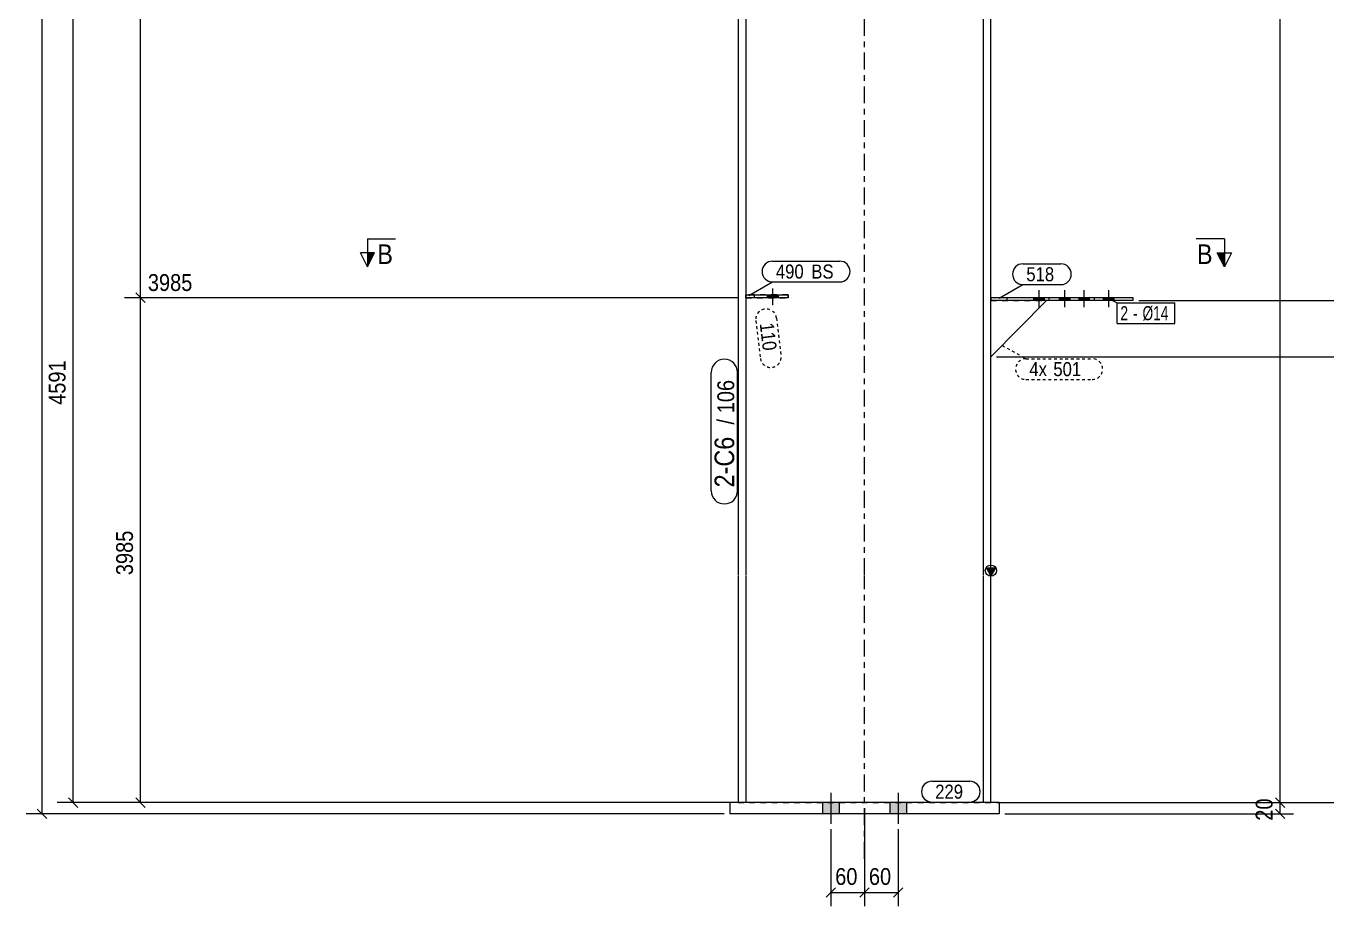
# Model space of a CAD drawing. Header units: millimetres. Extents: x 2 to 579, y 1 to 825.
# Drawn here: x 129.2 to 360.7, y 148.3 to 304.9 of the extents above; entities that cross this region are included whole.
import ezdxf

# ---------------------------------------------------------------- set-up
doc = ezdxf.new("R2010")
doc.units = ezdxf.units.MM
for name, pattern in [('XKITLINE00', [0]), ('XKITLINE01', [4, 1, -1, 1, -1]), ('XKITLINE02', [4, 2, -2]), ('XKITLINE03', [6, 3, -1, 1, -1]), ('XKITLINE04', [3, 0.5, -0.5, 0.5, -0.5, 0.5, -0.5])]:
    doc.linetypes.add(name, pattern=pattern)
for name, color, linetype, lineweight in [('Bolt', 3, 'Continuous', 0), ('BoltMark', 7, 'Continuous', 0), ('Dimensions', 7, 'Continuous', 0), ('Part', 2, 'Continuous', 0), ('PartMark', 7, 'Continuous', 0), ('Section', 6, 'Continuous', 0)]:
    doc.layers.add(name, color=color, linetype=linetype, lineweight=lineweight)
doc.styles.add('ARIAL', font='ARIAL.TTF')
doc.styles.add('ARIAL_NARROW', font='ARIALN.TTF')

# ---------------------------------------------------------------- blocks, each defined once
blk = doc.blocks.new('*A15')
at = {"layer": 'Bolt'}
for points in [[(274.03, 166.66), (274.03, 164.66), (271.03, 164.66), (271.03, 166.66)], [(274.03, 166.66), (274.03, 164.66), (271.03, 164.66), (271.03, 166.66)], [(286.03, 166.66), (286.03, 164.66), (283.03, 164.66), (283.03, 166.66)], [(286.03, 166.66), (286.03, 164.66), (283.03, 164.66), (283.03, 166.66)]]:
    blk.add_hatch(color=3, dxfattribs=at).paths.add_polyline_path(points, flags=17)
at = {"layer": 'Bolt', "color": 3, "linetype": 'XKITLINE00', "lineweight": 0}
for p, q in [((271.03, 166.66), (271.03, 164.66)), ((271.03, 166.66), (271.03, 164.66)), ((272.53, 168.41), (272.53, 162.91)), ((272.53, 168.41), (272.53, 162.91)), ((274.03, 166.66), (274.03, 164.66)), ((274.03, 166.66), (274.03, 164.66)), ((283.03, 166.66), (283.03, 164.66)), ((283.03, 166.66), (283.03, 164.66)), ((284.53, 168.41), (284.53, 162.91)), ((284.53, 168.41), (284.53, 162.91)), ((286.03, 166.66), (286.03, 164.66)), ((286.03, 166.66), (286.03, 164.66))]:
    blk.add_line(p, q, dxfattribs=at)
blk = doc.blocks.new('*A16')
at = {"layer": 'Bolt', "color": 3, "linetype": 'XKITLINE02', "lineweight": 0}
for p, q in [((261.25, 256.52), (261.25, 257.02)), ((262.23, 255.17), (262.23, 258.17)), ((263.21, 256.52), (263.21, 257.02))]:
    blk.add_line(p, q, dxfattribs=at)
blk = doc.blocks.new('*A17')
at = {"layer": 'Bolt'}
blk.add_hatch(color=3, dxfattribs=at).paths.add_polyline_path([(261.25, 256.52), (261.25, 257.02), (263.21, 257.02), (263.21, 256.52)], flags=17)
at = {"layer": 'Bolt', "color": 3, "linetype": 'XKITLINE00', "lineweight": 0}
for p, q in [((261.25, 256.52), (261.25, 257.02)), ((262.23, 255.17), (262.23, 258.17)), ((263.21, 256.52), (263.21, 257.02))]:
    blk.add_line(p, q, dxfattribs=at)
blk = doc.blocks.new('*A18')
at = {"layer": 'Bolt'}
for points in [[(310.5, 256.52), (310.5, 256.02), (308.62, 256.02), (308.62, 256.52)], [(318.55, 256.52), (318.55, 256.02), (316.67, 256.02), (316.67, 256.52)]]:
    blk.add_hatch(color=3, dxfattribs=at).paths.add_polyline_path(points, flags=17)
at = {"layer": 'Bolt', "color": 3, "linetype": 'XKITLINE00', "lineweight": 0}
for p, q in [((309.56, 257.86), (309.56, 254.86)), ((317.61, 257.86), (317.61, 254.86)), ((308.62, 256.52), (308.62, 256.02)), ((310.5, 256.52), (310.5, 256.02)), ((316.67, 256.52), (316.67, 256.02)), ((318.55, 256.52), (318.55, 256.02))]:
    blk.add_line(p, q, dxfattribs=at)
blk = doc.blocks.new('*A30')
at = {"layer": 'Part'}
blk.add_hatch(color=2, dxfattribs=at).paths.add_polyline_path([(300.23, 208.45), (301.83, 208.45), (301.03, 207.05)], flags=17)
at = {"layer": 'Part', "color": 2, "linetype": 'XKITLINE00', "lineweight": 0}
for p, q in [((256.03, 426.38), (256.03, 207.14)), ((257.43, 426.38), (257.43, 207.14)), ((299.63, 426.38), (299.63, 207.14)), ((301.03, 207.14), (301.03, 426.38)), ((301.03, 207.05), (300.23, 208.45)), ((300.23, 208.45), (301.83, 208.45)), ((301.83, 208.45), (301.03, 207.05)), ((256.03, 207.04), (256.03, 166.66)), ((257.43, 207.04), (257.43, 166.66)), ((299.63, 207.04), (299.63, 166.66)), ((301.03, 166.66), (301.03, 207.04))]:
    blk.add_line(p, q, dxfattribs=at)
at = {"layer": 'Part', "color": 7, "linetype": 'XKITLINE03', "lineweight": 0}
for p, q in [((278.53, 207.14), (278.53, 426.38)), ((278.53, 156.66), (278.53, 207.04))]:
    blk.add_line(p, q, dxfattribs=at)
at = {"layer": 'Part', "color": 7, "linetype": 'XKITLINE01', "lineweight": 0}
blk.add_line((256.03, 166.66), (301.03, 166.66), dxfattribs=at)
at = {"layer": 'Part', "color": 2, "linetype": 'XKITLINE00', "lineweight": 0}
blk.add_circle((301.03, 207.95), 1, dxfattribs=at)
blk = doc.blocks.new('*A31')
at = {"layer": 'Part', "color": 2, "linetype": 'XKITLINE00', "lineweight": 0}
for p, q in [((302.53, 166.66), (254.53, 166.66)), ((254.53, 166.66), (254.53, 164.66)), ((302.53, 166.66), (302.53, 164.66)), ((302.53, 164.66), (254.53, 164.66))]:
    blk.add_line(p, q, dxfattribs=at)
blk = doc.blocks.new('*A41')
at = {"layer": 'Part', "color": 7, "linetype": 'XKITLINE01', "lineweight": 0}
for p, q in [((264.93, 257.02), (257.43, 257.02)), ((257.43, 257.02), (257.43, 256.52)), ((258.93, 256.52), (258.93, 257.02)), ((264.93, 256.52), (264.93, 257.02)), ((257.43, 256.52), (264.93, 256.52))]:
    blk.add_line(p, q, dxfattribs=at)
blk = doc.blocks.new('*A42')
at = {"layer": 'Part', "color": 2, "linetype": 'XKITLINE00', "lineweight": 0}
for p, q in [((257.43, 257.02), (264.93, 257.02)), ((264.93, 257.02), (264.93, 256.52)), ((264.93, 256.52), (257.43, 256.52))]:
    blk.add_line(p, q, dxfattribs=at)
at = {"layer": 'Part', "color": 7, "linetype": 'XKITLINE01', "lineweight": 0}
for p, q in [((257.43, 256.52), (257.43, 257.02)), ((258.93, 256.52), (258.93, 257.02))]:
    blk.add_line(p, q, dxfattribs=at)
blk = doc.blocks.new('*A43')
at = {"layer": 'Part', "color": 2, "linetype": 'XKITLINE00', "lineweight": 0}
blk.add_line((310.93, 256.03), (301.03, 246.02), dxfattribs=at)
at = {"layer": 'Part', "color": 7, "linetype": 'XKITLINE01', "lineweight": 0}
for p, q in [((301.03, 256.02), (310.93, 256.03)), ((301.03, 246.02), (301.03, 256.02))]:
    blk.add_line(p, q, dxfattribs=at)
blk = doc.blocks.new('*A44')
at = {"layer": 'Part', "color": 2, "linetype": 'XKITLINE00', "lineweight": 0}
for p, q in [((326.37, 256.52), (301.03, 256.52)), ((326.37, 256.02), (301.03, 256.02)), ((303.91, 256.02), (303.91, 256.52)), ((319.46, 256.02), (319.46, 256.52)), ((326.37, 256.02), (326.37, 256.52))]:
    blk.add_line(p, q, dxfattribs=at)
at = {"layer": 'Part', "color": 7, "linetype": 'XKITLINE01', "lineweight": 0}
for p, q in [((301.03, 256.52), (301.03, 256.02)), ((301.03, 256.02), (301.03, 256.52)), ((311.42, 256.02), (311.42, 256.52))]:
    blk.add_line(p, q, dxfattribs=at)
blk = doc.blocks.new('*A56')
at = {"layer": 'Bolt'}
for points in [[(315.06, 256.52), (315.06, 256.02), (313.16, 256.02), (313.16, 256.52)], [(322.95, 256.52), (322.95, 256.02), (321.05, 256.02), (321.05, 256.52)]]:
    blk.add_hatch(color=3, dxfattribs=at).paths.add_polyline_path(points, flags=17)
at = {"layer": 'Bolt', "color": 3, "linetype": 'XKITLINE00', "lineweight": 0}
for p, q in [((314.11, 257.86), (314.11, 254.86)), ((322, 257.86), (322, 254.86)), ((313.16, 256.52), (313.16, 256.02)), ((315.06, 256.52), (315.06, 256.02)), ((321.05, 256.52), (321.05, 256.02)), ((322.95, 256.52), (322.95, 256.02))]:
    blk.add_line(p, q, dxfattribs=at)
blk = doc.blocks.new('*A185')
at = {"layer": 'Dimensions', "color": 7, "linetype": 'XKITLINE00', "lineweight": 0}
for p, q in [((132.09, 164.66), (132.09, 690.38)), ((253.53, 164.66), (129.24, 164.66)), ((131.24, 165.51), (132.93, 163.82))]:
    blk.add_line(p, q, dxfattribs=at)
at = {"layer": 'Dimensions', "color": 3}
blk.add_point((132.09, 164.66), dxfattribs=at)
blk = doc.blocks.new('*A186')
at = {"layer": 'Dimensions', "color": 7, "linetype": 'XKITLINE00', "lineweight": 0}
for p, q in [((302.03, 166.66), (354.93, 166.66)), ((351.68, 167.51), (353.38, 165.82)), ((352.53, 164.66), (352.53, 166.66)), ((303.53, 164.66), (354.93, 164.66)), ((351.68, 165.51), (353.38, 163.82))]:
    blk.add_line(p, q, dxfattribs=at)
at = {"layer": 'Dimensions', "color": 3}
for p in [(352.53, 166.66), (352.53, 164.66)]:
    blk.add_point(p, dxfattribs=at)
at = {"layer": 'Dimensions', "color": 3, "style": 'ARIAL', "width": 0.85}
blk.add_text('20', height=3, rotation=90.0002, dxfattribs=at).set_placement((351.18, 163.44))
blk = doc.blocks.new('*A187')
at = {"layer": 'Dimensions', "color": 7, "linetype": 'XKITLINE00', "lineweight": 0}
for p, q in [((278.53, 165.66), (278.53, 148.26)), ((272.53, 161.91), (272.53, 148.26)), ((273.38, 151.51), (271.68, 149.82)), ((272.53, 150.66), (278.53, 150.66)), ((279.38, 151.51), (277.68, 149.82))]:
    blk.add_line(p, q, dxfattribs=at)
at = {"layer": 'Dimensions', "color": 3}
for p in [(272.53, 150.66), (278.53, 150.66)]:
    blk.add_point(p, dxfattribs=at)
at = {"layer": 'Dimensions', "color": 3, "style": 'ARIAL', "width": 0.85}
blk.add_text('60', height=3, dxfattribs=at).set_placement((273.31, 152.01))
blk = doc.blocks.new('*A188')
at = {"layer": 'Dimensions', "color": 7, "linetype": 'XKITLINE00', "lineweight": 0}
for p, q in [((278.53, 165.66), (278.53, 148.26)), ((284.53, 161.91), (284.53, 148.26)), ((279.38, 151.51), (277.68, 149.82)), ((278.53, 150.66), (284.53, 150.66)), ((285.38, 151.51), (283.68, 149.82))]:
    blk.add_line(p, q, dxfattribs=at)
at = {"layer": 'Dimensions', "color": 3}
for p in [(278.53, 150.66), (284.53, 150.66)]:
    blk.add_point(p, dxfattribs=at)
at = {"layer": 'Dimensions', "color": 3, "style": 'ARIAL', "width": 0.85}
blk.add_text('60', height=3, dxfattribs=at).set_placement((279.31, 152.01))
blk = doc.blocks.new('*A196')
at = {"layer": 'Dimensions', "color": 7, "linetype": 'XKITLINE00', "lineweight": 0}
for p, q in [((352.53, 166.66), (352.53, 672.6)), ((302.03, 166.66), (354.93, 166.66)), ((351.68, 167.51), (353.38, 165.82))]:
    blk.add_line(p, q, dxfattribs=at)
at = {"layer": 'Dimensions', "color": 3}
blk.add_point((352.53, 166.66), dxfattribs=at)
blk = doc.blocks.new('*A200')
at = {"layer": 'Dimensions', "color": 7, "linetype": 'XKITLINE00', "lineweight": 0}
for p, q in [((302.03, 246.02), (391.93, 246.02)), ((388.68, 246.87), (390.38, 245.18)), ((389.53, 166.66), (389.53, 246.02)), ((302.03, 166.66), (391.93, 166.66)), ((388.68, 167.51), (390.38, 165.82))]:
    blk.add_line(p, q, dxfattribs=at)
at = {"layer": 'Dimensions', "color": 3}
for p in [(389.53, 246.02), (389.53, 166.66)]:
    blk.add_point(p, dxfattribs=at)
at = {"layer": 'Dimensions', "color": 3, "style": 'ARIAL', "width": 0.85}
blk.add_text('3880', height=3, dxfattribs=at).set_placement((374.83, 247.22))
blk.add_text('3880', height=3, rotation=90.0002, dxfattribs=at).set_placement((388.18, 201.89))
blk = doc.blocks.new('*A201')
at = {"layer": 'Dimensions', "color": 7, "linetype": 'XKITLINE00', "lineweight": 0}
for p, q in [((327.37, 256.02), (391.93, 256.02)), ((388.68, 256.87), (390.38, 255.18)), ((389.53, 246.02), (389.53, 256.02)), ((302.03, 246.02), (391.93, 246.02)), ((388.68, 246.87), (390.38, 245.18))]:
    blk.add_line(p, q, dxfattribs=at)
at = {"layer": 'Dimensions', "color": 3}
for p in [(389.53, 256.02), (389.53, 246.02)]:
    blk.add_point(p, dxfattribs=at)
at = {"layer": 'Dimensions', "color": 3, "style": 'ARIAL', "width": 0.85}
blk.add_text('3980', height=3, dxfattribs=at).set_placement((379.33, 257.22))
blk.add_text('100', height=3, rotation=90.0002, dxfattribs=at).set_placement((388.18, 247.69))
blk = doc.blocks.new('*A202')
at = {"layer": 'Dimensions', "color": 7, "linetype": 'XKITLINE00', "lineweight": 0}
for p, q in [((302.03, 376.02), (391.93, 376.02)), ((388.68, 376.87), (390.38, 375.18)), ((389.53, 256.02), (389.53, 376.02)), ((327.37, 256.02), (391.93, 256.02)), ((388.68, 256.87), (390.38, 255.18))]:
    blk.add_line(p, q, dxfattribs=at)
at = {"layer": 'Dimensions', "color": 3}
for p in [(389.53, 376.02), (389.53, 256.02)]:
    blk.add_point(p, dxfattribs=at)
at = {"layer": 'Dimensions', "color": 3, "style": 'ARIAL', "width": 0.85}
blk.add_text('5180', height=3, dxfattribs=at).set_placement((374.83, 377.22))
blk.add_text('1200', height=3, rotation=90.0002, dxfattribs=at).set_placement((388.18, 311.57))
blk = doc.blocks.new('*A219')
at = {"layer": 'BoltMark', "color": 7, "linetype": 'XKITLINE00', "lineweight": 0}
for p, q in [((322, 256.36), (323.5, 255.62)), ((323.5, 255.62), (333.79, 255.62)), ((323.5, 251.92), (323.5, 255.62)), ((333.79, 251.92), (333.79, 255.62)), ((323.5, 251.92), (333.79, 251.92))]:
    blk.add_line(p, q, dxfattribs=at)
at = {"layer": 'BoltMark', "color": 3, "style": 'ARIAL_NARROW', "width": 0.85}
for s, p in [('2', (324.1, 252.52)), ('Ø14', (328.03, 252.52)), ('-', (326.37, 252.52))]:
    blk.add_text(s, height=2.5, dxfattribs=at).set_placement(p)
blk = doc.blocks.new('*A227')
at = {"layer": 'PartMark', "color": 7, "linetype": 'XKITLINE00', "lineweight": 0}
for p, q in [((306.74, 262.55), (313.5, 262.55)), ((302.5, 256.45), (306.74, 258.85)), ((306.74, 258.85), (313.5, 258.85))]:
    blk.add_line(p, q, dxfattribs=at)
for centre, start, end in [((306.74, 260.7), 90, 270), ((313.5, 260.7), 270, 90)]:
    blk.add_arc(centre, 1.85, start, end, dxfattribs=at)
at = {"layer": 'PartMark', "color": 3, "style": 'ARIAL', "width": 0.85}
blk.add_text('518', height=2.5, dxfattribs=at).set_placement((307.34, 259.45))
blk = doc.blocks.new('*A234')
at = {"layer": 'PartMark', "color": 7, "linetype": 'XKITLINE04', "lineweight": 0}
for p, q in [((259.19, 252.44), (260, 245.72)), ((262.86, 252.88), (263.68, 246.17))]:
    blk.add_line(p, q, dxfattribs=at)
for centre, start, end in [((261.02, 252.66), 6.9254, 186.9254), ((261.84, 245.95), 186.9254, 6.9254)]:
    blk.add_arc(centre, 1.85, start, end, dxfattribs=at)
at = {"layer": 'PartMark', "color": 3, "style": 'ARIAL', "width": 0.85}
blk.add_text('110', height=2.5, rotation=-83.0732, dxfattribs=at).set_placement((259.86, 251.91))
blk = doc.blocks.new('*A235')
at = {"layer": 'PartMark', "color": 7, "linetype": 'XKITLINE00', "lineweight": 0}
for p, q in [((290.52, 170.46), (297.28, 170.46)), ((290.52, 166.76), (297.28, 166.76))]:
    blk.add_line(p, q, dxfattribs=at)
for centre, start, end in [((290.52, 168.61), 90, 270), ((297.28, 168.61), 270, 90)]:
    blk.add_arc(centre, 1.85, start, end, dxfattribs=at)
at = {"layer": 'PartMark', "color": 3, "style": 'ARIAL', "width": 0.85}
blk.add_text('229', height=2.5, dxfattribs=at).set_placement((291.12, 167.36))
blk = doc.blocks.new('*A236')
at = {"layer": 'PartMark', "color": 7, "linetype": 'XKITLINE00', "lineweight": 0}
for p, q in [((251.23, 222.17), (251.23, 243.23)), ((255.93, 222.17), (255.93, 243.23))]:
    blk.add_line(p, q, dxfattribs=at)
for centre, start, end in [((253.58, 243.23), 0, 180), ((253.58, 222.17), 180, 0)]:
    blk.add_arc(centre, 2.35, start, end, dxfattribs=at)
at = {"layer": 'PartMark', "color": 3, "style": 'ARIAL', "width": 0.85}
for s, p in [('106', (255.33, 235.95)), ('/', (255.33, 233.94))]:
    blk.add_text(s, height=3, rotation=90.0002, dxfattribs=at).set_placement(p)
at = {"layer": 'PartMark', "color": 1, "style": 'ARIAL', "width": 0.85}
blk.add_text('2-C6', height=3.5, rotation=90.0002, dxfattribs=at).set_placement((255.33, 222.77))
blk = doc.blocks.new('*A239')
at = {"layer": 'PartMark', "color": 7, "linetype": 'XKITLINE04', "lineweight": 0}
for p, q in [((303.04, 248.05), (307.28, 245.66)), ((307.28, 245.66), (319.07, 245.66)), ((307.28, 241.96), (319.07, 241.96))]:
    blk.add_line(p, q, dxfattribs=at)
for centre, start, end in [((307.28, 243.81), 90, 270), ((319.07, 243.81), 270, 90)]:
    blk.add_arc(centre, 1.85, start, end, dxfattribs=at)
at = {"layer": 'PartMark', "color": 3, "style": 'ARIAL', "width": 0.85}
for s, p in [('4x', (307.88, 242.56)), ('501', (312.15, 242.56))]:
    blk.add_text(s, height=2.5, dxfattribs=at).set_placement(p)
blk = doc.blocks.new('*A242')
at = {"layer": 'PartMark', "color": 7, "linetype": 'XKITLINE00', "lineweight": 0}
for p, q in [((262.15, 263.03), (274.11, 263.03)), ((257.91, 256.94), (262.15, 259.33)), ((262.15, 259.33), (274.11, 259.33))]:
    blk.add_line(p, q, dxfattribs=at)
for centre, start, end in [((262.15, 261.18), 90, 270), ((274.11, 261.18), 270, 90)]:
    blk.add_arc(centre, 1.85, start, end, dxfattribs=at)
at = {"layer": 'PartMark', "color": 3, "style": 'ARIAL', "width": 0.85}
for s, p in [('490', (262.75, 259.93)), ('BS', (269.06, 259.93))]:
    blk.add_text(s, height=2.5, dxfattribs=at).set_placement(p)
blk = doc.blocks.new('*A243')
at = {"layer": 'Section'}
for points in [[(191.29, 264.52), (190.04, 262.02), (190.04, 264.52)], [(342.6, 264.52), (342.6, 262.02), (341.35, 264.52)]]:
    blk.add_hatch(color=3, dxfattribs=at).paths.add_polyline_path(points, flags=17)
at = {"layer": 'Section', "color": 1, "linetype": 'XKITLINE00', "lineweight": 0}
for p, q in [((190.04, 267.02), (195.04, 267.02)), ((190.04, 267.02), (190.04, 262.02)), ((342.6, 267.02), (337.6, 267.02)), ((342.6, 267.02), (342.6, 262.02))]:
    blk.add_line(p, q, dxfattribs=at)
at = {"layer": 'Section', "color": 3, "linetype": 'XKITLINE00', "lineweight": 0}
for p, q in [((190.04, 262.02), (188.79, 264.52)), ((191.29, 264.52), (188.79, 264.52)), ((190.04, 262.02), (191.29, 264.52)), ((341.35, 264.52), (343.85, 264.52)), ((342.6, 262.02), (341.35, 264.52)), ((343.85, 264.52), (342.6, 262.02))]:
    blk.add_line(p, q, dxfattribs=at)
at = {"layer": 'Section', "color": 7, "style": 'ARIAL', "width": 0.85}
for p in [(191.79, 262.52), (337.73, 262.52)]:
    blk.add_text('B', height=3.5, dxfattribs=at).set_placement(p)
blk = doc.blocks.new('*A245')
at = {"layer": 'Dimensions', "color": 7, "linetype": 'XKITLINE00', "lineweight": 0}
for p, q in [((148.78, 257.37), (150.48, 255.68)), ((256.13, 256.52), (146.78, 256.52)), ((149.63, 166.66), (149.63, 256.52)), ((255.03, 166.66), (146.78, 166.66)), ((148.78, 167.51), (150.48, 165.82))]:
    blk.add_line(p, q, dxfattribs=at)
at = {"layer": 'Dimensions', "color": 3}
for p in [(149.63, 256.52), (149.63, 166.66)]:
    blk.add_point(p, dxfattribs=at)
at = {"layer": 'Dimensions', "color": 3, "style": 'ARIAL', "width": 0.85}
blk.add_text('3985', height=3, dxfattribs=at).set_placement((150.93, 257.72))
blk.add_text('3985', height=3, rotation=90.0002, dxfattribs=at).set_placement((148.28, 207.14))
blk = doc.blocks.new('*A246')
at = {"layer": 'Dimensions', "color": 7, "linetype": 'XKITLINE00', "lineweight": 0}
for p, q in [((256.13, 475.86), (146.78, 475.86)), ((148.78, 476.71), (150.48, 475.02)), ((149.63, 256.52), (149.63, 475.86)), ((148.78, 257.37), (150.48, 255.68)), ((256.13, 256.52), (146.78, 256.52))]:
    blk.add_line(p, q, dxfattribs=at)
at = {"layer": 'Dimensions', "color": 3}
for p in [(149.63, 475.86), (149.63, 256.52)]:
    blk.add_point(p, dxfattribs=at)
at = {"layer": 'Dimensions', "color": 3, "style": 'ARIAL', "width": 0.85}
blk.add_text('6585', height=3, dxfattribs=at).set_placement((150.93, 477.06))
blk.add_text('2600', height=3, rotation=90.0002, dxfattribs=at).set_placement((148.28, 361.74))
blk = doc.blocks.new('*A247')
at = {"layer": 'Dimensions', "color": 7, "linetype": 'XKITLINE00', "lineweight": 0}
for p, q in [((256.43, 317.13), (134.78, 317.13)), ((136.78, 317.98), (138.48, 316.28)), ((137.63, 166.66), (137.63, 317.13)), ((255.03, 166.66), (134.78, 166.66)), ((136.78, 167.51), (138.48, 165.82))]:
    blk.add_line(p, q, dxfattribs=at)
at = {"layer": 'Dimensions', "color": 3}
for p in [(137.63, 317.13), (137.63, 166.66)]:
    blk.add_point(p, dxfattribs=at)
at = {"layer": 'Dimensions', "color": 3, "style": 'ARIAL', "width": 0.85}
blk.add_text('4591', height=3, dxfattribs=at).set_placement((138.93, 318.33))
blk.add_text('4591', height=3, rotation=90.0002, dxfattribs=at).set_placement((136.28, 237.45))

msp = doc.modelspace()

# ---------------------------------------------------------------- block references
at = {"lineweight": 0}
for name in ['*A185', '*A196', '*A246', '*A202', '*A247', '*A243', '*A242', '*A227', '*A245', '*A201', '*A41', '*A42', '*A16', '*A17', '*A18', '*A56', '*A44', '*A43', '*A219', '*A234', '*A200', '*A239', '*A236', '*A235', '*A31', '*A15', '*A186', '*A187', '*A188']:
    msp.add_blockref(name, (0, 0), dxfattribs=at)
at = {"layer": 'Part', "lineweight": 0}
msp.add_blockref('*A30', (0, 0), dxfattribs=at)

doc.saveas('drawing.dxf')
